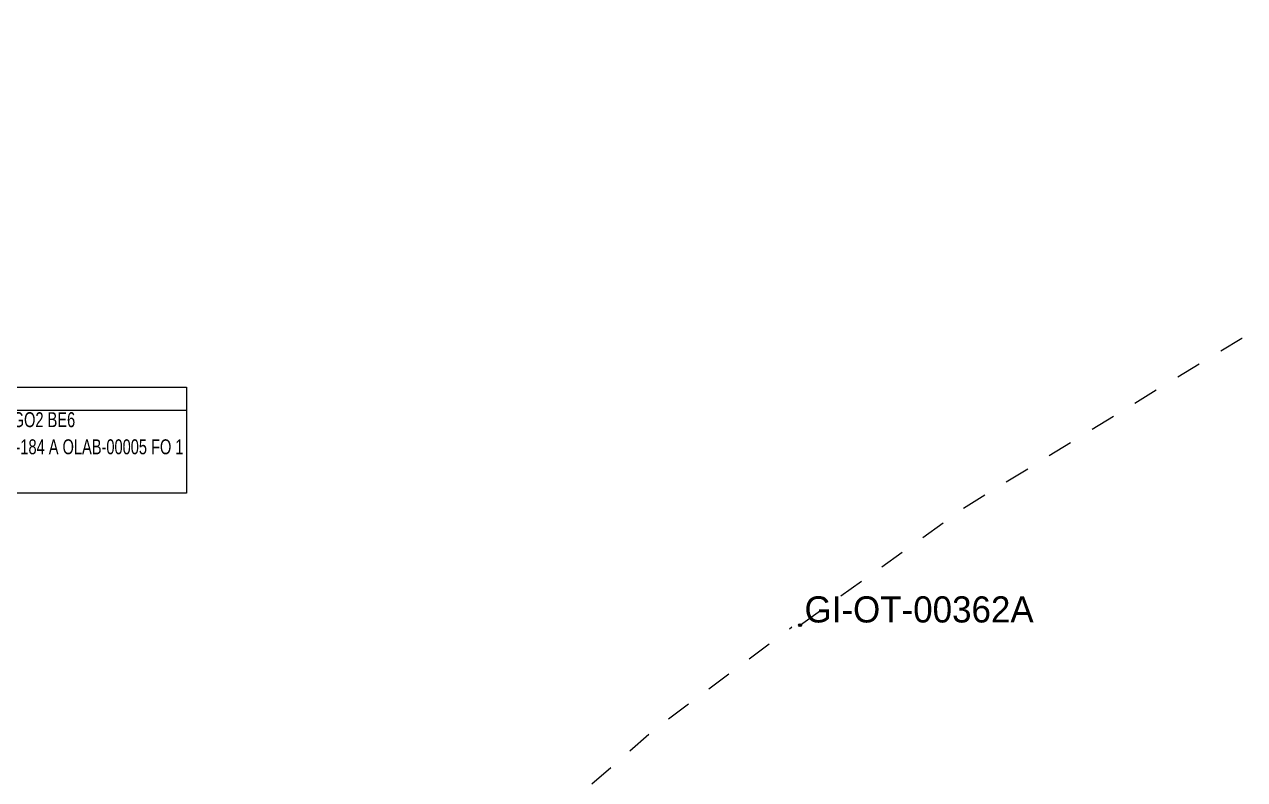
# Model space of a CAD drawing. Header units: millimetres. Extents: x 563164 to 564847, y 4765050 to 4766444.
# Drawn here: x 564039.4 to 564366.3, y 4766242.1 to 4766444.3 of the extents above; entities that cross this region are included whole.
import ezdxf

# ---------------------------------------------------------------- set-up
doc = ezdxf.new("R2010")
doc.units = ezdxf.units.MM
doc.linetypes.add('DGN2', pattern=[13.45752, 6.72876, -6.72876])
doc.layers.get('0').update_dxf_attribs({"lineweight": 0})
for name, color, linetype, lineweight in [('45 Cables y textos existentes - Lehendik dauden kableak eta testuak', 7, 'Continuous', 0), ('46 Cables y textos proyectados - Proiektatutako kableak eta testuak', 7, 'Continuous', 0), ('48 Elementos de Red existentes - Lehendik dauden sareko elementuak', 7, 'Continuous', 0), ('49 Elementos de Red Proyectados - Proiektuan dauden sareko elementuak', 7, 'Continuous', 0), ('60 Arquetas y armarios existentes - Lehendik dauden kutxatilak eta armairuak', 7, 'Continuous', 0), ('Default', 7, 'Continuous', 0), ('Nivel 52', 7, 'Continuous', 0)]:
    doc.layers.add(name, color=color, linetype=linetype, lineweight=lineweight)
doc.styles.add('StyleArial', font='arial.ttf')
doc.styles.add('Styledgn000', font='dgn000.shx')

# ---------------------------------------------------------------- blocks, each defined once
blk = doc.blocks.new('TFGFEE')
at = {"layer": '48 Elementos de Red existentes - Lehendik dauden sareko elementuak', "linetype": 'Continuous'}
h = blk.add_hatch(color=5, dxfattribs=at)
edge = h.paths.add_edge_path()
edge.add_arc((0, 0), 0.387, 0, 360)
at = {"layer": '48 Elementos de Red existentes - Lehendik dauden sareko elementuak', "color": 5, "linetype": 'Continuous', "lineweight": 13}
blk.add_circle((0, 0), 0.387, dxfattribs=at)

msp = doc.modelspace()

# ---------------------------------------------------------------- linework, layer by layer
at = {"layer": '45 Cables y textos existentes - Lehendik dauden kableak eta testuak', "color": 5, "linetype": 'DGN2', "lineweight": 13, "flags": 128}
for points in [[(563994.06, 4766444.25), (563993.26, 4766436.98), (563992.18, 4766431.7), (563990.98, 4766426.73), (563989.63, 4766422.01), (563987.88, 4766417.23), (563983.33, 4766407.25), (563966.04, 4766367.21), (563955.3, 4766342.11), (563952.03, 4766334.18), (563948.47, 4766321.54), (563948.41, 4766320.71), (563948.61, 4766319.77), (563948.99, 4766319.15), (563949.63, 4766318.37), (563955.61, 4766313.44), (563953.97, 4766303.07), (563947.27, 4766241.79), (563943.61, 4766201.86), (563937.71, 4766141.85), (563932.72, 4766091.24), (563927.65, 4766034.11), (563927.45, 4766031.29), (563927.77, 4766025.56), (563928.11, 4766023.45), (563930.07, 4766017.67), (563931.95, 4766014.17), (563935.21, 4766009.88), (563939.16, 4766006.65), (563982.85, 4765971.99), (563993.09, 4765963.76), (563993.78, 4765963.37), (563994.89, 4765963.08), (563996.29, 4765962.87), (563998.1, 4765962.58), (563999.97, 4765962.46), (564002.22, 4765962.6), (564004.45, 4765963.02), (564006.81, 4765963.81), (564008.81, 4765964.77), (564010.59, 4765965.9), (564012.44, 4765967.48), (564014.61, 4765970.06), (564015.88, 4765971.83), (564018.5, 4765976.02), (564021.52, 4765981.67), (564039.02, 4766023.98), (564059.18, 4766067.65), (564071.79, 4766092.02), (564099.3, 4766138.1), (564118.39, 4766163.32), (564141.88, 4766191.51), (564150.29, 4766200.85), (564161.68, 4766212.79), (564174.96, 4766226.09), (564186.48, 4766236.63), (564208.44, 4766255.81), (564244.91, 4766282.94), (564244.98, 4766282.99), (564244.99, 4766283)], [(564247.2, 4766283.46), (564247.28, 4766283.52), (564291.68, 4766315.23), (564299.3, 4766319.9), (564343.24, 4766346.82), (564365.49, 4766360.3), (564365.83, 4766360.33), (564366.27, 4766360.36)]]:
    msp.add_lwpolyline(points, dxfattribs=at)
at = {"layer": '46 Cables y textos proyectados - Proiektatutako kableak eta testuak', "color": 4, "linetype": 'Continuous', "lineweight": 0}
msp.add_line((563966.41, 4766341.03), (564082.84, 4766341.03), dxfattribs=at)
at = {"layer": 'Default', "color": 4, "linetype": 'Continuous', "lineweight": 0, "flags": 128}
msp.add_lwpolyline([(563966.41, 4766347.14), (564082.84, 4766347.14), (564082.84, 4766318.82), (563966.41, 4766318.82), (563966.41, 4766347.14)], dxfattribs=at)

# ---------------------------------------------------------------- block references
at = {"color": 5, "linetype": 'Continuous', "lineweight": 0}
msp.add_blockref('TFGFEE', (564247.2, 4766283.46), dxfattribs=at)

# ---------------------------------------------------------------- texts
at = {"layer": '49 Elementos de Red Proyectados - Proiektuan dauden sareko elementuak', "color": 4, "linetype": 'DGN2', "lineweight": 13, "insert": (564023.14, 4766340.83), "char_height": 4, "width": 59.4936, "attachment_point": 5, "line_spacing_factor": 0.891508, "style": 'StyleArial'}
msp.add_mtext('{\\W0.7;GI-OT-00357\\P(SANGRIA) CRA FIST CGO2 BE6}', dxfattribs=at)
at = {"layer": '60 Arquetas y armarios existentes - Lehendik dauden kutxatilak eta armairuak', "color": 5, "linetype": 'Continuous', "lineweight": 0, "style": 'Styledgn000'}
msp.add_text('GI-OT-00362A', height=7, dxfattribs=at).set_placement((564248.39, 4766284.17))
at = {"layer": 'Nivel 52', "color": 4, "linetype": 'Continuous', "lineweight": 0, "insert": (564024.43, 4766331.17), "char_height": 4, "width": 114.1363, "attachment_point": 5, "line_spacing_factor": 0.891508, "style": 'StyleArial'}
msp.add_mtext('{\\W0.7;T1-171 64FO A GI-OT-362A FO 30 # T5-184 A OLAB-00005 FO 1}', dxfattribs=at)

doc.saveas('drawing.dxf')
